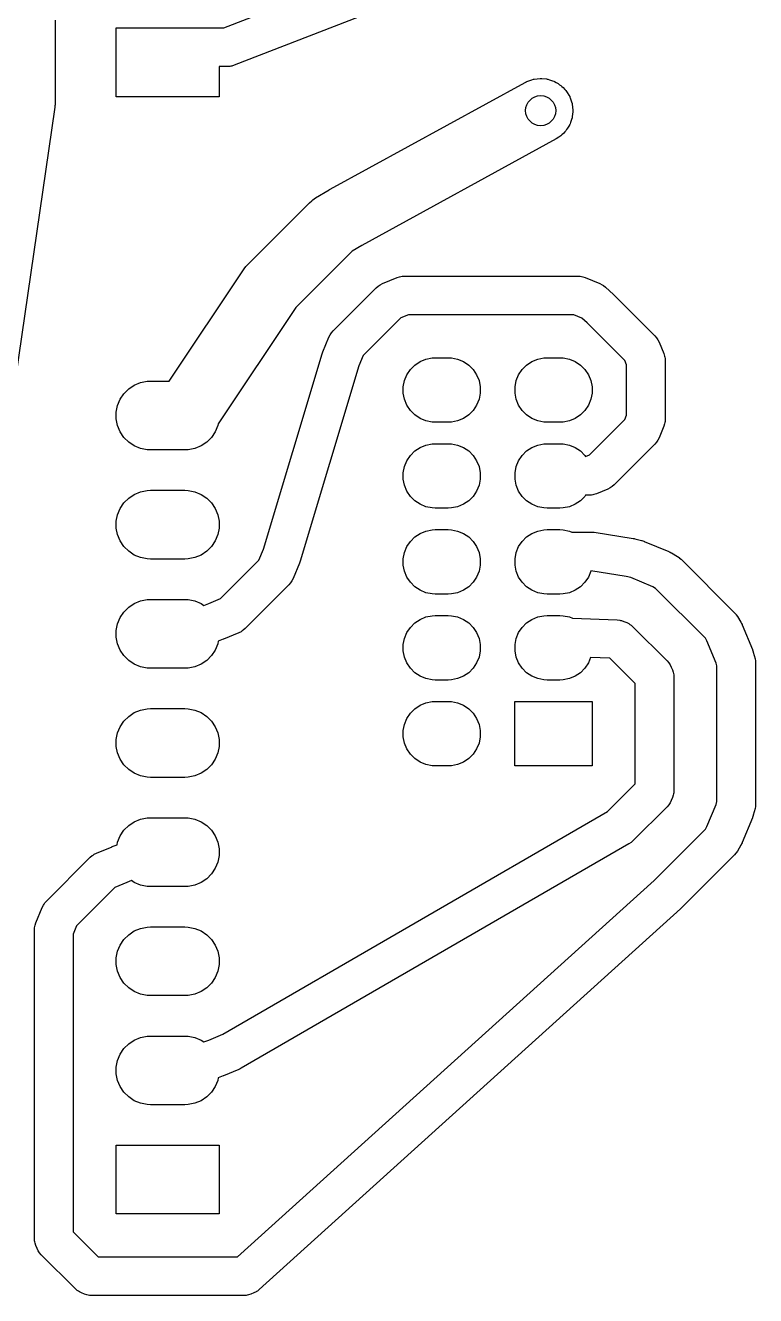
# Model space of a CAD drawing. Extents: x 94.6 to 189.8, y -126.6 to -62.1.
# Drawn here: x 172.81 to 189.8, y -112.53 to -82.97 of the extents above; entities that cross this region are included whole.
import ezdxf

# ---------------------------------------------------------------- set-up
doc = ezdxf.new("R2010")
doc.units = 0
doc.layers.add('BLACK', color=7, linetype='CONTINUOUS')

msp = doc.modelspace()

# ---------------------------------------------------------------- linework, layer by layer
at = {"layer": 'BLACK', "linetype": 'CONTINUOUS'}
for p, q in [((177.427003, -83.0275), (185.875388, -79.743015)), ((186.227058, -80.571919), (177.674458, -83.896919)), ((173.505, -82.8462), (173.505, -84.8088)), ((174.925, -84.6275), (174.925, -83.0275)), ((174.925, -83.0275), (177.325, -83.0275)), ((177.325, -83.0275), (177.427003, -83.0275)), ((177.5114, -83.9275), (177.325, -83.9275)), ((177.325, -83.9275), (177.325, -84.6275)), ((177.570137, -83.92365), (177.5114, -83.9275)), ((177.593881, -83.917287), (177.570137, -83.92365)), ((177.618317, -83.914614), (177.593881, -83.917287)), ((177.674458, -83.896919), (177.618317, -83.914614)), ((184.50563, -84.262683), (184.598068, -84.233565)), ((184.598068, -84.233565), (184.633109, -84.221304)), ((184.633109, -84.221304), (184.639156, -84.220622)), ((184.639156, -84.220622), (184.645863, -84.21851)), ((184.645863, -84.21851), (184.792019, -84.202542)), ((184.792019, -84.202542), (184.796296, -84.202917)), ((184.796296, -84.202917), (184.8, -84.2025)), ((184.8, -84.2025), (184.829794, -84.205857)), ((184.829794, -84.205857), (184.938482, -84.215395)), ((184.938482, -84.215395), (184.953603, -84.219806)), ((184.953603, -84.219806), (184.966891, -84.221304)), ((184.966891, -84.221304), (185.007816, -84.235624)), ((185.007816, -84.235624), (185.079623, -84.256575)), ((179.903733, -86.781659), (184.439434, -84.294859)), ((184.439434, -84.294859), (184.467564, -84.281185)), ((184.467564, -84.281185), (184.474587, -84.276773)), ((184.474587, -84.276773), (184.481924, -84.274205)), ((184.481924, -84.274205), (184.50563, -84.262683)), ((185.079623, -84.256575), (185.104042, -84.269295)), ((185.104042, -84.269295), (185.125413, -84.276773)), ((185.125413, -84.276773), (185.159422, -84.298142)), ((185.159422, -84.298142), (185.210018, -84.324498)), ((185.210018, -84.324498), (185.241136, -84.349487)), ((185.241136, -84.349487), (185.267617, -84.366126)), ((185.267617, -84.366126), (185.291102, -84.389611)), ((185.291102, -84.389611), (185.324656, -84.416556)), ((185.324656, -84.416556), (185.359008, -84.457517)), ((185.359008, -84.457517), (185.386374, -84.484883)), ((185.386374, -84.484883), (185.399565, -84.505876)), ((185.399565, -84.505876), (185.419133, -84.529209)), ((185.419133, -84.529209), (185.452735, -84.590496)), ((173.504957, -84.814996), (173.502873, -84.841241)), ((173.505, -84.8088), (173.504723, -84.813014)), ((173.504723, -84.813014), (173.504957, -84.814996)), ((177.325, -84.6275), (174.925, -84.6275)), ((185.452735, -84.590496), (185.475727, -84.627087)), ((185.475727, -84.627087), (185.480894, -84.641856)), ((185.480894, -84.641856), (185.489817, -84.658129)), ((185.489817, -84.658129), (185.518942, -84.75059)), ((185.518942, -84.75059), (185.531196, -84.785609)), ((185.531196, -84.785609), (185.531876, -84.791651)), ((185.531876, -84.791651), (185.533991, -84.798363)), ((185.533991, -84.798363), (185.549958, -84.944519)), ((173.500299, -84.873674), (171.600299, -97.915474)), ((173.500633, -84.869466), (173.500299, -84.873674)), ((173.50115, -84.867537), (173.500633, -84.869466)), ((173.502873, -84.841241), (173.50115, -84.867537)), ((185.531196, -85.119391), (185.516873, -85.160321)), ((185.532693, -85.106101), (185.531196, -85.119391)), ((185.537105, -85.090981), (185.532693, -85.106101)), ((185.546642, -84.982295), (185.537105, -85.090981)), ((185.55, -84.9525), (185.546642, -84.982295)), ((185.549958, -84.944519), (185.549582, -84.948796)), ((185.549582, -84.948796), (185.55, -84.9525)), ((185.386374, -85.420117), (185.362887, -85.443603)), ((185.403015, -85.393633), (185.386374, -85.420117)), ((185.428002, -85.362517), (185.403015, -85.393633)), ((185.454353, -85.311927), (185.428002, -85.362517)), ((185.475727, -85.277913), (185.454353, -85.311927)), ((185.483205, -85.256539), (185.475727, -85.277913)), ((185.495925, -85.232122), (185.483205, -85.256539)), ((185.516873, -85.160321), (185.495925, -85.232122)), ((185.160567, -85.610141), (180.637546, -88.089989)), ((185.223291, -85.571633), (185.160567, -85.610141)), ((185.246623, -85.552065), (185.223291, -85.571633)), ((185.267617, -85.538874), (185.246623, -85.552065)), ((185.294982, -85.511508), (185.267617, -85.538874)), ((185.335944, -85.477156), (185.294982, -85.511508)), ((185.362887, -85.443603), (185.335944, -85.477156)), ((179.564239, -86.984554), (179.878639, -86.796054)), ((179.878639, -86.796054), (179.891395, -86.789233)), ((179.891395, -86.789233), (179.903733, -86.781659)), ((177.99497, -88.52207), (179.41957, -87.09747)), ((179.41957, -87.09747), (179.474105, -87.048041)), ((179.474105, -87.048041), (179.489408, -87.037815)), ((179.489408, -87.037815), (179.503046, -87.025452)), ((179.503046, -87.025452), (179.564239, -86.984554)), ((180.414855, -88.223504), (179.107923, -89.530436)), ((180.637546, -88.089989), (180.414855, -88.223504)), ((176.157402, -91.2475), (177.901605, -88.635861)), ((177.901605, -88.635861), (177.945436, -88.576733)), ((177.945436, -88.576733), (177.945497, -88.576671)), ((177.945497, -88.576671), (177.945542, -88.576605)), ((177.945542, -88.576605), (177.99497, -88.52207)), ((181.12348, -88.978059), (181.46458, -88.836759)), ((181.46458, -88.836759), (181.464588, -88.836756)), ((181.464588, -88.836756), (181.464592, -88.836754)), ((181.464592, -88.836754), (181.464604, -88.83675)), ((181.464604, -88.83675), (181.520318, -88.817837)), ((181.520318, -88.817837), (181.549566, -88.813985)), ((181.549566, -88.813985), (181.578063, -88.80635)), ((181.578063, -88.80635), (181.636774, -88.802501)), ((181.636774, -88.802501), (181.636787, -88.8025)), ((181.636787, -88.8025), (181.636791, -88.8025)), ((181.636791, -88.8025), (181.6368, -88.8025)), ((181.6368, -88.8025), (183.0632, -88.8025)), ((183.0632, -88.8025), (185.6632, -88.8025)), ((185.6632, -88.8025), (185.663208, -88.8025)), ((185.663208, -88.8025), (185.663213, -88.8025)), ((185.663213, -88.8025), (185.663225, -88.802501)), ((185.663225, -88.802501), (185.721937, -88.80635)), ((185.721937, -88.80635), (185.750433, -88.813985)), ((185.750433, -88.813985), (185.779681, -88.817837)), ((185.779681, -88.817837), (185.835395, -88.83675)), ((185.835395, -88.83675), (185.835408, -88.836754)), ((185.835408, -88.836754), (185.835411, -88.836756)), ((185.835411, -88.836756), (185.83542, -88.836759)), ((185.83542, -88.836759), (186.176519, -88.978059)), ((179.973102, -90.080002), (180.977488, -89.075615)), ((180.977488, -89.075615), (180.977492, -89.075611)), ((180.977492, -89.075611), (180.977496, -89.075607)), ((180.977496, -89.075607), (180.977502, -89.075602)), ((180.977502, -89.075602), (181.021758, -89.036791)), ((181.021758, -89.036791), (181.047289, -89.02205)), ((181.047289, -89.02205), (181.070688, -89.004095)), ((181.070688, -89.004095), (181.12348, -88.978059)), ((186.176519, -88.978059), (186.229311, -89.004095)), ((186.229311, -89.004095), (186.244113, -89.015454)), ((186.244113, -89.015454), (186.260705, -89.023994)), ((186.260705, -89.023994), (186.306781, -89.060625)), ((186.306781, -89.060625), (186.493481, -89.230125)), ((186.493481, -89.230125), (186.501032, -89.237941)), ((186.501032, -89.237941), (186.509198, -89.245102)), ((186.509198, -89.245102), (187.457398, -90.193302)), ((179.107923, -89.530436), (177.298511, -92.239715)), ((181.550608, -89.775287), (180.672787, -90.653108)), ((181.726318, -89.7025), (181.550608, -89.775287)), ((183.0632, -89.7025), (181.726318, -89.7025)), ((185.573682, -89.7025), (183.0632, -89.7025)), ((185.759769, -89.779586), (185.573682, -89.7025)), ((185.880486, -89.889182), (185.759769, -89.779586)), ((179.901595, -90.173189), (179.919547, -90.149793)), ((179.919547, -90.149793), (179.934291, -90.124258)), ((179.934291, -90.124258), (179.973102, -90.080002)), ((186.757684, -90.76638), (185.880486, -89.889182)), ((179.734259, -90.56708), (179.875559, -90.225981)), ((179.875559, -90.225981), (179.901595, -90.173189)), ((187.457398, -90.193302), (187.457425, -90.193333)), ((187.457425, -90.193333), (187.457442, -90.193346)), ((187.457442, -90.193346), (187.457479, -90.193395)), ((187.457479, -90.193395), (187.496209, -90.237557)), ((187.496209, -90.237557), (187.510974, -90.263131)), ((187.510974, -90.263131), (187.528942, -90.286554)), ((187.528942, -90.286554), (187.554914, -90.339237)), ((187.554914, -90.339237), (187.554946, -90.339292)), ((187.554946, -90.339292), (187.554951, -90.339312)), ((187.554951, -90.339312), (187.55497, -90.33935)), ((187.55497, -90.33935), (187.66577, -90.60695)), ((178.350591, -95.159308), (179.719072, -90.609681)), ((179.719072, -90.609681), (179.726984, -90.588507)), ((179.726984, -90.588507), (179.734259, -90.56708)), ((180.672787, -90.653108), (180.574405, -90.890604)), ((181.996452, -90.791059), (182.132286, -90.734795)), ((182.132286, -90.734795), (182.276487, -90.706111)), ((182.276487, -90.706111), (182.35, -90.7025)), ((182.35, -90.7025), (182.65, -90.7025)), ((182.65, -90.7025), (182.723513, -90.706111)), ((182.723513, -90.706111), (182.867714, -90.734795)), ((182.867714, -90.734795), (183.003548, -90.791059)), ((184.596452, -90.791059), (184.732286, -90.734795)), ((184.732286, -90.734795), (184.876487, -90.706111)), ((184.876487, -90.706111), (184.95, -90.7025)), ((184.95, -90.7025), (185.25, -90.7025)), ((185.25, -90.7025), (185.323513, -90.706111)), ((185.323513, -90.706111), (185.467714, -90.734795)), ((185.467714, -90.734795), (185.603548, -90.791059)), ((187.66577, -90.60695), (187.684683, -90.662692)), ((187.684683, -90.662692), (187.688524, -90.691904)), ((187.688524, -90.691904), (187.69615, -90.720363)), ((187.69615, -90.720363), (187.7, -90.7791)), ((180.574405, -90.890604), (179.205928, -95.440219)), ((181.688559, -91.098952), (181.770242, -90.976705)), ((181.770242, -90.976705), (181.874205, -90.872742)), ((181.874205, -90.872742), (181.996452, -90.791059)), ((183.003548, -90.791059), (183.125795, -90.872742)), ((183.125795, -90.872742), (183.229758, -90.976705)), ((183.229758, -90.976705), (183.311441, -91.098952)), ((184.288559, -91.098952), (184.370242, -90.976705)), ((184.370242, -90.976705), (184.474205, -90.872742)), ((184.474205, -90.872742), (184.596452, -90.791059)), ((185.603548, -90.791059), (185.725795, -90.872742)), ((185.725795, -90.872742), (185.829758, -90.976705)), ((185.829758, -90.976705), (185.911441, -91.098952)), ((186.8, -90.868578), (186.757684, -90.76638)), ((186.8, -92.036421), (186.8, -90.868578)), ((187.7, -90.7791), (187.7, -92.1259)), ((175.347883, -91.341963), (175.492772, -91.281948)), ((175.492772, -91.281948), (175.646586, -91.251352)), ((175.646586, -91.251352), (175.725, -91.2475)), ((175.725, -91.2475), (176.157402, -91.2475)), ((181.603611, -91.378987), (181.632295, -91.234786)), ((181.632295, -91.234786), (181.688559, -91.098952)), ((183.311441, -91.098952), (183.367705, -91.234786)), ((183.367705, -91.234786), (183.396389, -91.378987)), ((184.203611, -91.378987), (184.232295, -91.234786)), ((184.232295, -91.234786), (184.288559, -91.098952)), ((185.911441, -91.098952), (185.967705, -91.234786)), ((185.967705, -91.234786), (185.996389, -91.378987)), ((175.019463, -91.670383), (175.106592, -91.539985)), ((175.106592, -91.539985), (175.217485, -91.429092)), ((175.217485, -91.429092), (175.347883, -91.341963)), ((181.603611, -91.526013), (181.603611, -91.378987)), ((181.632295, -91.670214), (181.603611, -91.526013)), ((183.396389, -91.526013), (183.367705, -91.670214)), ((183.396389, -91.378987), (183.396389, -91.526013)), ((184.203611, -91.526013), (184.203611, -91.378987)), ((184.232295, -91.670214), (184.203611, -91.526013)), ((185.996389, -91.526013), (185.967705, -91.670214)), ((185.996389, -91.378987), (185.996389, -91.526013)), ((174.928852, -91.969086), (174.959448, -91.815272)), ((174.959448, -91.815272), (175.019463, -91.670383)), ((181.688559, -91.806048), (181.632295, -91.670214)), ((181.770242, -91.928295), (181.688559, -91.806048)), ((183.311441, -91.806048), (183.229758, -91.928295)), ((183.367705, -91.670214), (183.311441, -91.806048)), ((184.288559, -91.806048), (184.232295, -91.670214)), ((184.370242, -91.928295), (184.288559, -91.806048)), ((185.911441, -91.806048), (185.829758, -91.928295)), ((185.967705, -91.670214), (185.911441, -91.806048)), ((174.928852, -92.125914), (174.928852, -91.969086)), ((174.959448, -92.279728), (174.928852, -92.125914)), ((181.874205, -92.032258), (181.770242, -91.928295)), ((181.996452, -92.113941), (181.874205, -92.032258)), ((182.132286, -92.170205), (181.996452, -92.113941)), ((182.276487, -92.198889), (182.132286, -92.170205)), ((182.35, -92.2025), (182.276487, -92.198889)), ((182.65, -92.2025), (182.35, -92.2025)), ((182.723513, -92.198889), (182.65, -92.2025)), ((182.867714, -92.170205), (182.723513, -92.198889)), ((183.003548, -92.113941), (182.867714, -92.170205)), ((183.125795, -92.032258), (183.003548, -92.113941)), ((183.229758, -91.928295), (183.125795, -92.032258)), ((184.474205, -92.032258), (184.370242, -91.928295)), ((184.596452, -92.113941), (184.474205, -92.032258)), ((184.732286, -92.170205), (184.596452, -92.113941)), ((184.876487, -92.198889), (184.732286, -92.170205)), ((184.95, -92.2025), (184.876487, -92.198889)), ((185.25, -92.2025), (184.95, -92.2025)), ((185.323513, -92.198889), (185.25, -92.2025)), ((185.467714, -92.170205), (185.323513, -92.198889)), ((185.603548, -92.113941), (185.467714, -92.170205)), ((185.725795, -92.032258), (185.603548, -92.113941)), ((185.829758, -91.928295), (185.725795, -92.032258)), ((185.936119, -92.960184), (186.757684, -92.138619)), ((186.757684, -92.138619), (186.8, -92.036421)), ((187.688524, -92.213095), (187.684683, -92.242308)), ((187.69615, -92.184637), (187.688524, -92.213095)), ((187.7, -92.1259), (187.69615, -92.184637)), ((175.019463, -92.424617), (174.959448, -92.279728)), ((175.106592, -92.555015), (175.019463, -92.424617)), ((177.230537, -92.424617), (177.143408, -92.555015)), ((177.290552, -92.279728), (177.230537, -92.424617)), ((177.298511, -92.239715), (177.290552, -92.279728)), ((187.66577, -92.29805), (187.55497, -92.56565)), ((187.684683, -92.242308), (187.66577, -92.29805)), ((175.217485, -92.665908), (175.106592, -92.555015)), ((175.347883, -92.753037), (175.217485, -92.665908)), ((175.492772, -92.813052), (175.347883, -92.753037)), ((175.646586, -92.843648), (175.492772, -92.813052)), ((176.757228, -92.813052), (176.603414, -92.843648)), ((176.902117, -92.753037), (176.757228, -92.813052)), ((177.032515, -92.665908), (176.902117, -92.753037)), ((177.143408, -92.555015), (177.032515, -92.665908)), ((181.874205, -92.872742), (181.996452, -92.791059)), ((181.996452, -92.791059), (182.132286, -92.734795)), ((182.132286, -92.734795), (182.276487, -92.706111)), ((182.276487, -92.706111), (182.35, -92.7025)), ((182.35, -92.7025), (182.65, -92.7025)), ((182.65, -92.7025), (182.723513, -92.706111)), ((182.723513, -92.706111), (182.867714, -92.734795)), ((182.867714, -92.734795), (183.003548, -92.791059)), ((183.003548, -92.791059), (183.125795, -92.872742)), ((184.474205, -92.872742), (184.596452, -92.791059)), ((184.596452, -92.791059), (184.732286, -92.734795)), ((184.732286, -92.734795), (184.876487, -92.706111)), ((184.876487, -92.706111), (184.95, -92.7025)), ((184.95, -92.7025), (185.25, -92.7025)), ((185.25, -92.7025), (185.323513, -92.706111)), ((185.323513, -92.706111), (185.467714, -92.734795)), ((185.467714, -92.734795), (185.603548, -92.791059)), ((185.603548, -92.791059), (185.725795, -92.872742)), ((187.457398, -92.711698), (186.509198, -93.659898)), ((187.457425, -92.711666), (187.457398, -92.711698)), ((187.457442, -92.711654), (187.457425, -92.711666)), ((187.457479, -92.711604), (187.457442, -92.711654)), ((187.496209, -92.667443), (187.457479, -92.711604)), ((187.510974, -92.641868), (187.496209, -92.667443)), ((187.528942, -92.618446), (187.510974, -92.641868)), ((187.554914, -92.565762), (187.528942, -92.618446)), ((187.554946, -92.565708), (187.554914, -92.565762)), ((187.554951, -92.565687), (187.554946, -92.565708)), ((187.55497, -92.56565), (187.554951, -92.565687)), ((175.725, -92.8475), (175.646586, -92.843648)), ((176.525, -92.8475), (175.725, -92.8475)), ((176.603414, -92.843648), (176.525, -92.8475)), ((181.632295, -93.234786), (181.688559, -93.098952)), ((181.688559, -93.098952), (181.770242, -92.976705)), ((181.770242, -92.976705), (181.874205, -92.872742)), ((183.125795, -92.872742), (183.229758, -92.976705)), ((183.229758, -92.976705), (183.311441, -93.098952)), ((183.311441, -93.098952), (183.367705, -93.234786)), ((184.232295, -93.234786), (184.288559, -93.098952)), ((184.288559, -93.098952), (184.370242, -92.976705)), ((184.370242, -92.976705), (184.474205, -92.872742)), ((185.725795, -92.872742), (185.829758, -92.976705)), ((185.829758, -92.976705), (185.84416, -92.99826)), ((185.84416, -92.99826), (185.936119, -92.960184)), ((181.603611, -93.378987), (181.632295, -93.234786)), ((181.603611, -93.526013), (181.603611, -93.378987)), ((183.367705, -93.234786), (183.396389, -93.378987)), ((183.396389, -93.378987), (183.396389, -93.526013)), ((184.203611, -93.378987), (184.232295, -93.234786)), ((184.203611, -93.526013), (184.203611, -93.378987)), ((181.632295, -93.670214), (181.603611, -93.526013)), ((181.688559, -93.806048), (181.632295, -93.670214)), ((183.367705, -93.670214), (183.311441, -93.806048)), ((183.396389, -93.526013), (183.367705, -93.670214)), ((184.232295, -93.670214), (184.203611, -93.526013)), ((184.288559, -93.806048), (184.232295, -93.670214)), ((186.464942, -93.698709), (186.439375, -93.713469)), ((186.509104, -93.659979), (186.464942, -93.698709)), ((186.509154, -93.659942), (186.509104, -93.659979)), ((186.509166, -93.659925), (186.509154, -93.659942)), ((186.509198, -93.659898), (186.509166, -93.659925)), ((175.106592, -94.079985), (175.217485, -93.969092)), ((175.217485, -93.969092), (175.347883, -93.881963)), ((175.347883, -93.881963), (175.492772, -93.821948)), ((175.492772, -93.821948), (175.646586, -93.791352)), ((175.646586, -93.791352), (175.725, -93.7875)), ((175.725, -93.7875), (176.525, -93.7875)), ((176.525, -93.7875), (176.603414, -93.791352)), ((176.603414, -93.791352), (176.757228, -93.821948)), ((176.757228, -93.821948), (176.902117, -93.881963)), ((176.902117, -93.881963), (177.032515, -93.969092)), ((177.032515, -93.969092), (177.143408, -94.079985)), ((181.770242, -93.928295), (181.688559, -93.806048)), ((181.874205, -94.032258), (181.770242, -93.928295)), ((183.229758, -93.928295), (183.125795, -94.032258)), ((183.311441, -93.806048), (183.229758, -93.928295)), ((184.370242, -93.928295), (184.288559, -93.806048)), ((184.474205, -94.032258), (184.370242, -93.928295)), ((185.829758, -93.928295), (185.725795, -94.032258)), ((185.846994, -93.9025), (185.829758, -93.928295)), ((185.923337, -93.9025), (185.846994, -93.9025)), ((185.9234, -93.9025), (185.923337, -93.9025)), ((185.982137, -93.89865), (185.9234, -93.9025)), ((186.010595, -93.891024), (185.982137, -93.89865)), ((186.039808, -93.887183), (186.010595, -93.891024)), ((186.09555, -93.86827), (186.039808, -93.887183)), ((186.363149, -93.75747), (186.09555, -93.86827)), ((186.363186, -93.757451), (186.363149, -93.75747)), ((186.363207, -93.757446), (186.363186, -93.757451)), ((186.363261, -93.757414), (186.363207, -93.757446)), ((186.415946, -93.731443), (186.363261, -93.757414)), ((186.439375, -93.713469), (186.415946, -93.731443)), ((174.959448, -94.355272), (175.019463, -94.210383)), ((175.019463, -94.210383), (175.106592, -94.079985)), ((177.143408, -94.079985), (177.230537, -94.210383)), ((177.230537, -94.210383), (177.290552, -94.355272)), ((181.996452, -94.113941), (181.874205, -94.032258)), ((182.132286, -94.170205), (181.996452, -94.113941)), ((182.276487, -94.198889), (182.132286, -94.170205)), ((182.35, -94.2025), (182.276487, -94.198889)), ((182.65, -94.2025), (182.35, -94.2025)), ((182.723513, -94.198889), (182.65, -94.2025)), ((182.867714, -94.170205), (182.723513, -94.198889)), ((183.003548, -94.113941), (182.867714, -94.170205)), ((183.125795, -94.032258), (183.003548, -94.113941)), ((184.596452, -94.113941), (184.474205, -94.032258)), ((184.732286, -94.170205), (184.596452, -94.113941)), ((184.876487, -94.198889), (184.732286, -94.170205)), ((184.95, -94.2025), (184.876487, -94.198889)), ((185.25, -94.2025), (184.95, -94.2025)), ((185.323513, -94.198889), (185.25, -94.2025)), ((185.467714, -94.170205), (185.323513, -94.198889)), ((185.603548, -94.113941), (185.467714, -94.170205)), ((185.725795, -94.032258), (185.603548, -94.113941)), ((174.928852, -94.509086), (174.959448, -94.355272)), ((174.928852, -94.665914), (174.928852, -94.509086)), ((177.290552, -94.355272), (177.321148, -94.509086)), ((177.321148, -94.509086), (177.321148, -94.665914)), ((174.959448, -94.819728), (174.928852, -94.665914)), ((175.019463, -94.964617), (174.959448, -94.819728)), ((177.290552, -94.819728), (177.230537, -94.964617)), ((177.321148, -94.665914), (177.290552, -94.819728)), ((181.770242, -94.976705), (181.874205, -94.872742)), ((181.874205, -94.872742), (181.996452, -94.791059)), ((181.996452, -94.791059), (182.132286, -94.734795)), ((182.132286, -94.734795), (182.276487, -94.706111)), ((182.276487, -94.706111), (182.35, -94.7025)), ((182.35, -94.7025), (182.65, -94.7025)), ((182.65, -94.7025), (182.723513, -94.706111)), ((182.723513, -94.706111), (182.867714, -94.734795)), ((182.867714, -94.734795), (183.003548, -94.791059)), ((183.003548, -94.791059), (183.125795, -94.872742)), ((183.125795, -94.872742), (183.229758, -94.976705)), ((184.370242, -94.976705), (184.474205, -94.872742)), ((184.474205, -94.872742), (184.596452, -94.791059)), ((184.596452, -94.791059), (184.732286, -94.734795)), ((184.732286, -94.734795), (184.876487, -94.706111)), ((184.876487, -94.706111), (184.95, -94.7025)), ((184.95, -94.7025), (185.25, -94.7025)), ((185.25, -94.7025), (185.323513, -94.706111)), ((185.323513, -94.706111), (185.467714, -94.734795)), ((185.467714, -94.734795), (185.526875, -94.7593)), ((185.526875, -94.7593), (185.9718, -94.7593)), ((185.9718, -94.7593), (185.979605, -94.759811)), ((185.979605, -94.759811), (185.983085, -94.759442)), ((185.983085, -94.759442), (186.006782, -94.761592)), ((186.006782, -94.761592), (186.030537, -94.76315)), ((186.030537, -94.76315), (186.033918, -94.764056)), ((186.033918, -94.764056), (186.041707, -94.764763)), ((186.041707, -94.764763), (186.952307, -94.907963)), ((175.106592, -95.095015), (175.019463, -94.964617)), ((175.217485, -95.205908), (175.106592, -95.095015)), ((177.143408, -95.095015), (177.032515, -95.205908)), ((177.230537, -94.964617), (177.143408, -95.095015)), ((178.244604, -95.415199), (178.350591, -95.159308)), ((181.632295, -95.234786), (181.688559, -95.098952)), ((181.688559, -95.098952), (181.770242, -94.976705)), ((183.229758, -94.976705), (183.311441, -95.098952)), ((183.311441, -95.098952), (183.367705, -95.234786)), ((184.232295, -95.234786), (184.288559, -95.098952)), ((184.288559, -95.098952), (184.370242, -94.976705)), ((186.952307, -94.907963), (186.972076, -94.912413)), ((186.972076, -94.912413), (186.992005, -94.916052)), ((186.992005, -94.916052), (187.146905, -94.954952)), ((187.146905, -94.954952), (187.151619, -94.95647)), ((187.151619, -94.95647), (187.153915, -94.956773)), ((187.153915, -94.956773), (187.178367, -94.965082)), ((187.178367, -94.965082), (187.202936, -94.972993)), ((187.202936, -94.972993), (187.204957, -94.974118)), ((187.204957, -94.974118), (187.209648, -94.975712)), ((187.209648, -94.975712), (187.784647, -95.214112)), ((175.347883, -95.293037), (175.217485, -95.205908)), ((175.492772, -95.353052), (175.347883, -95.293037)), ((175.646586, -95.383648), (175.492772, -95.353052)), ((175.725, -95.3875), (175.646586, -95.383648)), ((176.525, -95.3875), (175.725, -95.3875)), ((176.603414, -95.383648), (176.525, -95.3875)), ((176.757228, -95.353052), (176.603414, -95.383648)), ((176.902117, -95.293037), (176.757228, -95.353052)), ((177.032515, -95.205908), (176.902117, -95.293037)), ((177.352699, -96.307104), (178.244604, -95.415199)), ((179.198013, -95.461396), (179.19075, -95.482798)), ((179.205928, -95.440219), (179.198013, -95.461396)), ((181.603611, -95.378987), (181.632295, -95.234786)), ((181.603611, -95.526013), (181.603611, -95.378987)), ((183.367705, -95.234786), (183.396389, -95.378987)), ((183.396389, -95.378987), (183.396389, -95.526013)), ((184.203611, -95.378987), (184.232295, -95.234786)), ((184.203611, -95.526013), (184.203611, -95.378987)), ((187.784647, -95.214112), (187.788985, -95.216253)), ((187.788985, -95.216253), (187.791165, -95.216875)), ((187.791165, -95.216875), (187.814224, -95.22871)), ((187.814224, -95.22871), (187.837431, -95.240165)), ((187.837431, -95.240165), (187.839226, -95.241543)), ((187.839226, -95.241543), (187.843533, -95.243754)), ((187.843533, -95.243754), (187.980432, -95.325754)), ((187.980432, -95.325754), (188.018727, -95.352242)), ((188.018727, -95.352242), (188.023142, -95.354791)), ((188.023142, -95.354791), (188.025866, -95.357179)), ((188.025866, -95.357179), (188.028843, -95.359239)), ((188.028843, -95.359239), (188.032386, -95.362897)), ((188.032386, -95.362897), (188.067398, -95.393602)), ((188.067398, -95.393602), (189.308898, -96.635102)), ((179.19075, -95.482798), (179.04185, -95.842298)), ((181.632295, -95.670214), (181.603611, -95.526013)), ((181.688559, -95.806048), (181.632295, -95.670214)), ((183.367705, -95.670214), (183.311441, -95.806048)), ((183.396389, -95.526013), (183.367705, -95.670214)), ((184.232295, -95.670214), (184.203611, -95.526013)), ((184.288559, -95.806048), (184.232295, -95.670214)), ((185.967705, -95.670214), (185.911441, -95.806048)), ((185.968867, -95.664369), (185.967705, -95.670214)), ((186.792461, -95.793886), (185.968867, -95.664369)), ((178.944298, -95.988298), (177.925798, -97.006798)), ((178.944302, -95.988293), (178.944298, -95.988298)), ((178.944305, -95.988291), (178.944302, -95.988293)), ((178.944311, -95.988283), (178.944305, -95.988291)), ((178.983109, -95.944042), (178.944311, -95.988283)), ((178.99786, -95.918492), (178.983109, -95.944042)), ((179.015816, -95.895091), (178.99786, -95.918492)), ((179.041837, -95.842324), (179.015816, -95.895091)), ((179.041847, -95.842307), (179.041837, -95.842324)), ((179.041848, -95.8423), (179.041847, -95.842307)), ((179.04185, -95.842298), (179.041848, -95.8423)), ((181.770242, -95.928295), (181.688559, -95.806048)), ((181.874205, -96.032258), (181.770242, -95.928295)), ((181.996452, -96.113941), (181.874205, -96.032258)), ((183.125795, -96.032258), (183.003548, -96.113941)), ((183.229758, -95.928295), (183.125795, -96.032258)), ((183.311441, -95.806048), (183.229758, -95.928295)), ((184.370242, -95.928295), (184.288559, -95.806048)), ((184.474205, -96.032258), (184.370242, -95.928295)), ((184.596452, -96.113941), (184.474205, -96.032258)), ((185.725795, -96.032258), (185.603548, -96.113941)), ((185.829758, -95.928295), (185.725795, -96.032258)), ((185.911441, -95.806048), (185.829758, -95.928295)), ((186.895557, -95.819777), (186.792461, -95.793886)), ((187.409421, -96.032829), (186.895557, -95.819777)), ((187.470296, -96.069292), (187.409421, -96.032829)), ((175.492772, -96.361948), (175.646586, -96.331352)), ((175.646586, -96.331352), (175.725, -96.3275)), ((175.725, -96.3275), (176.525, -96.3275)), ((176.525, -96.3275), (176.603414, -96.331352)), ((176.603414, -96.331352), (176.757228, -96.361948)), ((177.078221, -96.420789), (177.352699, -96.307104)), ((182.132286, -96.170205), (181.996452, -96.113941)), ((182.276487, -96.198889), (182.132286, -96.170205)), ((182.35, -96.2025), (182.276487, -96.198889)), ((182.65, -96.2025), (182.35, -96.2025)), ((182.723513, -96.198889), (182.65, -96.2025)), ((182.867714, -96.170205), (182.723513, -96.198889)), ((183.003548, -96.113941), (182.867714, -96.170205)), ((184.732286, -96.170205), (184.596452, -96.113941)), ((184.876487, -96.198889), (184.732286, -96.170205)), ((184.95, -96.2025), (184.876487, -96.198889)), ((185.25, -96.2025), (184.95, -96.2025)), ((185.323513, -96.198889), (185.25, -96.2025)), ((185.467714, -96.170205), (185.323513, -96.198889)), ((185.603548, -96.113941), (185.467714, -96.170205)), ((188.633208, -97.232204), (187.470296, -96.069292)), ((175.019463, -96.750383), (175.106592, -96.619985)), ((175.106592, -96.619985), (175.217485, -96.509092)), ((175.217485, -96.509092), (175.347883, -96.421963)), ((175.347883, -96.421963), (175.492772, -96.361948)), ((176.757228, -96.361948), (176.902117, -96.421963)), ((176.902117, -96.421963), (176.967073, -96.465365)), ((176.967073, -96.465365), (177.078221, -96.420789)), ((189.308898, -96.635102), (189.339596, -96.670107)), ((174.928852, -97.049086), (174.959448, -96.895272)), ((174.959448, -96.895272), (175.019463, -96.750383)), ((181.770242, -96.976705), (181.874205, -96.872742)), ((181.874205, -96.872742), (181.996452, -96.791059)), ((181.996452, -96.791059), (182.132286, -96.734795)), ((182.132286, -96.734795), (182.276487, -96.706111)), ((182.276487, -96.706111), (182.35, -96.7025)), ((182.35, -96.7025), (182.65, -96.7025)), ((182.65, -96.7025), (182.723513, -96.706111)), ((182.723513, -96.706111), (182.867714, -96.734795)), ((182.867714, -96.734795), (183.003548, -96.791059)), ((183.003548, -96.791059), (183.125795, -96.872742)), ((183.125795, -96.872742), (183.229758, -96.976705)), ((184.370242, -96.976705), (184.474205, -96.872742)), ((184.474205, -96.872742), (184.596452, -96.791059)), ((184.596452, -96.791059), (184.732286, -96.734795)), ((184.732286, -96.734795), (184.876487, -96.706111)), ((184.876487, -96.706111), (184.95, -96.7025)), ((184.95, -96.7025), (185.25, -96.7025)), ((185.25, -96.7025), (185.323513, -96.706111)), ((185.323513, -96.706111), (185.467714, -96.734795)), ((185.467714, -96.734795), (185.542689, -96.76585)), ((185.542689, -96.76585), (186.580012, -96.802785)), ((186.580012, -96.802785), (186.638575, -96.808723)), ((186.638575, -96.808723), (186.659167, -96.815034)), ((186.659167, -96.815034), (186.680527, -96.817849)), ((186.680527, -96.817849), (186.736264, -96.836778)), ((186.736264, -96.836778), (186.801664, -96.863877)), ((186.801664, -96.863877), (186.854453, -96.889919)), ((186.854453, -96.889919), (186.877828, -96.90786)), ((186.877828, -96.90786), (186.903342, -96.922591)), ((186.903342, -96.922591), (186.947598, -96.961402)), ((189.339596, -96.670107), (189.343261, -96.673656)), ((189.343261, -96.673656), (189.345323, -96.676637)), ((189.345323, -96.676637), (189.347709, -96.679358)), ((189.347709, -96.679358), (189.350254, -96.683766)), ((189.350254, -96.683766), (189.376746, -96.722067)), ((189.376746, -96.722067), (189.458746, -96.858967)), ((189.458746, -96.858967), (189.460955, -96.86327)), ((189.460955, -96.86327), (189.462335, -96.865068)), ((189.462335, -96.865068), (189.473794, -96.888285)), ((189.473794, -96.888285), (189.485625, -96.911334)), ((189.485625, -96.911334), (189.486246, -96.913513)), ((189.486246, -96.913513), (189.488388, -96.917852)), ((189.488388, -96.917852), (189.726788, -97.492852)), ((174.928852, -97.205914), (174.928852, -97.049086)), ((174.959448, -97.359728), (174.928852, -97.205914)), ((177.779798, -97.10435), (177.420298, -97.25325)), ((177.779805, -97.104346), (177.779798, -97.10435)), ((177.779807, -97.104346), (177.779805, -97.104346)), ((177.779812, -97.104342), (177.779807, -97.104346)), ((177.832591, -97.078316), (177.779812, -97.104342)), ((177.855995, -97.060358), (177.832591, -97.078316)), ((177.881542, -97.045609), (177.855995, -97.060358)), ((177.925774, -97.006819), (177.881542, -97.045609)), ((177.925791, -97.006806), (177.925774, -97.006819)), ((177.925795, -97.0068), (177.925791, -97.006806)), ((177.925798, -97.006798), (177.925795, -97.0068)), ((181.603611, -97.378987), (181.632295, -97.234786)), ((181.632295, -97.234786), (181.688559, -97.098952)), ((181.688559, -97.098952), (181.770242, -96.976705)), ((183.229758, -96.976705), (183.311441, -97.098952)), ((183.311441, -97.098952), (183.367705, -97.234786)), ((183.367705, -97.234786), (183.396389, -97.378987)), ((184.203611, -97.378987), (184.232295, -97.234786)), ((184.232295, -97.234786), (184.288559, -97.098952)), ((184.288559, -97.098952), (184.370242, -96.976705)), ((186.947598, -96.961402), (187.74105, -97.754854)), ((188.669669, -97.293075), (188.633208, -97.232204)), ((175.019463, -97.504617), (174.959448, -97.359728)), ((175.106592, -97.635015), (175.019463, -97.504617)), ((177.230537, -97.504617), (177.143408, -97.635015)), ((177.290552, -97.359728), (177.230537, -97.504617)), ((177.302313, -97.300598), (177.290552, -97.359728)), ((177.415604, -97.255163), (177.302313, -97.300598)), ((177.417891, -97.254066), (177.415604, -97.255163)), ((177.420298, -97.25325), (177.417891, -97.254066)), ((181.603611, -97.526013), (181.603611, -97.378987)), ((181.632295, -97.670214), (181.603611, -97.526013)), ((183.396389, -97.526013), (183.367705, -97.670214)), ((183.396389, -97.378987), (183.396389, -97.526013)), ((184.203611, -97.526013), (184.203611, -97.378987)), ((184.232295, -97.670214), (184.203611, -97.526013)), ((188.882722, -97.80694), (188.669669, -97.293075)), ((189.726788, -97.492852), (189.728382, -97.497544)), ((189.728382, -97.497544), (189.729507, -97.499565)), ((189.729507, -97.499565), (189.737414, -97.524121)), ((189.737414, -97.524121), (189.745727, -97.548585)), ((175.217485, -97.745908), (175.106592, -97.635015)), ((175.347883, -97.833037), (175.217485, -97.745908)), ((175.492772, -97.893052), (175.347883, -97.833037)), ((176.902117, -97.833037), (176.757228, -97.893052)), ((177.032515, -97.745908), (176.902117, -97.833037)), ((177.143408, -97.635015), (177.032515, -97.745908)), ((181.688559, -97.806048), (181.632295, -97.670214)), ((181.770242, -97.928295), (181.688559, -97.806048)), ((183.311441, -97.806048), (183.229758, -97.928295)), ((183.367705, -97.670214), (183.311441, -97.806048)), ((184.288559, -97.806048), (184.232295, -97.670214)), ((184.370242, -97.928295), (184.288559, -97.806048)), ((185.911441, -97.806048), (185.829758, -97.928295)), ((185.963076, -97.681388), (185.911441, -97.806048)), ((186.410731, -97.697327), (185.963076, -97.681388)), ((187, -98.286596), (186.410731, -97.697327)), ((187.74105, -97.754854), (187.741055, -97.754858)), ((187.741055, -97.754858), (187.741058, -97.754862)), ((187.741058, -97.754862), (187.741098, -97.754902)), ((187.741098, -97.754902), (187.779909, -97.799157)), ((187.779909, -97.799157), (187.794641, -97.824673)), ((187.794641, -97.824673), (187.812581, -97.848047)), ((188.9, -97.87574), (188.882722, -97.80694)), ((189.745727, -97.548585), (189.74603, -97.55088)), ((189.74603, -97.55088), (189.747548, -97.555595)), ((189.747548, -97.555595), (189.786448, -97.710495)), ((189.786448, -97.710495), (189.794847, -97.756502)), ((189.794847, -97.756502), (189.79615, -97.761363)), ((189.79615, -97.761363), (189.796382, -97.764908)), ((189.796382, -97.764908), (189.79702, -97.768401)), ((189.79702, -97.768401), (189.79694, -97.773428)), ((189.79694, -97.773428), (189.8, -97.8201)), ((189.8, -97.8201), (189.8, -99.3201)), ((175.646586, -97.923648), (175.492772, -97.893052)), ((175.725, -97.9275), (175.646586, -97.923648)), ((176.525, -97.9275), (175.725, -97.9275)), ((176.603414, -97.923648), (176.525, -97.9275)), ((176.757228, -97.893052), (176.603414, -97.923648)), ((181.874205, -98.032258), (181.770242, -97.928295)), ((181.996452, -98.113941), (181.874205, -98.032258)), ((182.132286, -98.170205), (181.996452, -98.113941)), ((183.003548, -98.113941), (182.867714, -98.170205)), ((183.125795, -98.032258), (183.003548, -98.113941)), ((183.229758, -97.928295), (183.125795, -98.032258)), ((184.474205, -98.032258), (184.370242, -97.928295)), ((184.596452, -98.113941), (184.474205, -98.032258)), ((184.732286, -98.170205), (184.596452, -98.113941)), ((185.603548, -98.113941), (185.467714, -98.170205)), ((185.725795, -98.032258), (185.603548, -98.113941)), ((185.829758, -97.928295), (185.725795, -98.032258)), ((187.812581, -97.848047), (187.838622, -97.900836)), ((187.838622, -97.900836), (187.838643, -97.900887)), ((187.838643, -97.900887), (187.838646, -97.900892)), ((187.838646, -97.900892), (187.838647, -97.900897)), ((187.838647, -97.900897), (187.865722, -97.966235)), ((187.865722, -97.966235), (187.865734, -97.966272)), ((187.865734, -97.966272), (187.865746, -97.966292)), ((187.865746, -97.966292), (187.865763, -97.966356)), ((187.865763, -97.966356), (187.88465, -98.021972)), ((187.88465, -98.021972), (187.888507, -98.05124)), ((187.888507, -98.05124), (187.89615, -98.079763)), ((187.89615, -98.079763), (187.899992, -98.138378)), ((188.9, -99.3201), (188.9, -97.87574)), ((182.276487, -98.198889), (182.132286, -98.170205)), ((182.35, -98.2025), (182.276487, -98.198889)), ((182.65, -98.2025), (182.35, -98.2025)), ((182.723513, -98.198889), (182.65, -98.2025)), ((182.867714, -98.170205), (182.723513, -98.198889)), ((184.876487, -98.198889), (184.732286, -98.170205)), ((184.95, -98.2025), (184.876487, -98.198889)), ((185.25, -98.2025), (184.95, -98.2025)), ((185.323513, -98.198889), (185.25, -98.2025)), ((185.467714, -98.170205), (185.323513, -98.198889)), ((187, -99.6385), (187, -98.286596)), ((187.899992, -98.138378), (187.9, -98.138439)), ((187.9, -98.138439), (187.899997, -98.138459)), ((187.899997, -98.138459), (187.9, -98.1385)), ((187.9, -98.1385), (187.9, -99.6385)), ((182.132286, -98.734795), (182.276487, -98.706111)), ((182.276487, -98.706111), (182.35, -98.7025)), ((182.35, -98.7025), (182.65, -98.7025)), ((182.65, -98.7025), (182.723513, -98.706111)), ((182.723513, -98.706111), (182.867714, -98.734795)), ((184.2, -100.2025), (184.2, -98.7025)), ((184.2, -98.7025), (186, -98.7025)), ((186, -98.7025), (186, -100.2025)), ((175.217485, -99.049092), (175.347883, -98.961963)), ((175.347883, -98.961963), (175.492772, -98.901948)), ((175.492772, -98.901948), (175.646586, -98.871352)), ((175.646586, -98.871352), (175.725, -98.8675)), ((175.725, -98.8675), (176.525, -98.8675)), ((176.525, -98.8675), (176.603414, -98.871352)), ((176.603414, -98.871352), (176.757228, -98.901948)), ((176.757228, -98.901948), (176.902117, -98.961963)), ((176.902117, -98.961963), (177.032515, -99.049092)), ((181.688559, -99.098952), (181.770242, -98.976705)), ((181.770242, -98.976705), (181.874205, -98.872742)), ((181.874205, -98.872742), (181.996452, -98.791059)), ((181.996452, -98.791059), (182.132286, -98.734795)), ((182.867714, -98.734795), (183.003548, -98.791059)), ((183.003548, -98.791059), (183.125795, -98.872742)), ((183.125795, -98.872742), (183.229758, -98.976705)), ((183.229758, -98.976705), (183.311441, -99.098952)), ((174.959448, -99.435272), (175.019463, -99.290383)), ((175.019463, -99.290383), (175.106592, -99.159985)), ((175.106592, -99.159985), (175.217485, -99.049092)), ((177.032515, -99.049092), (177.143408, -99.159985)), ((177.143408, -99.159985), (177.230537, -99.290383)), ((177.230537, -99.290383), (177.290552, -99.435272)), ((181.603611, -99.378987), (181.632295, -99.234786)), ((181.632295, -99.234786), (181.688559, -99.098952)), ((183.311441, -99.098952), (183.367705, -99.234786)), ((183.367705, -99.234786), (183.396389, -99.378987)), ((174.928852, -99.589086), (174.959448, -99.435272)), ((174.928852, -99.745914), (174.928852, -99.589086)), ((177.290552, -99.435272), (177.321148, -99.589086)), ((177.321148, -99.589086), (177.321148, -99.745914)), ((181.603611, -99.526013), (181.603611, -99.378987)), ((181.632295, -99.670214), (181.603611, -99.526013)), ((183.396389, -99.526013), (183.367705, -99.670214)), ((183.396389, -99.378987), (183.396389, -99.526013)), ((188.9, -101.029259), (188.9, -99.3201)), ((189.8, -99.3201), (189.8, -101.0849)), ((174.959448, -99.899728), (174.928852, -99.745914)), ((175.019463, -100.044617), (174.959448, -99.899728)), ((177.290552, -99.899728), (177.230537, -100.044617)), ((177.321148, -99.745914), (177.290552, -99.899728)), ((181.688559, -99.806048), (181.632295, -99.670214)), ((181.770242, -99.928295), (181.688559, -99.806048)), ((183.311441, -99.806048), (183.229758, -99.928295)), ((183.367705, -99.670214), (183.311441, -99.806048)), ((187, -100.618404), (187, -99.6385)), ((187.9, -99.6385), (187.9, -100.7665)), ((175.106592, -100.175015), (175.019463, -100.044617)), ((175.217485, -100.285908), (175.106592, -100.175015)), ((177.143408, -100.175015), (177.032515, -100.285908)), ((177.230537, -100.044617), (177.143408, -100.175015)), ((181.874205, -100.032258), (181.770242, -99.928295)), ((181.996452, -100.113941), (181.874205, -100.032258)), ((182.132286, -100.170205), (181.996452, -100.113941)), ((182.276487, -100.198889), (182.132286, -100.170205)), ((182.35, -100.2025), (182.276487, -100.198889)), ((182.65, -100.2025), (182.35, -100.2025)), ((182.723513, -100.198889), (182.65, -100.2025)), ((182.867714, -100.170205), (182.723513, -100.198889)), ((183.003548, -100.113941), (182.867714, -100.170205)), ((183.125795, -100.032258), (183.003548, -100.113941)), ((183.229758, -99.928295), (183.125795, -100.032258)), ((186, -100.2025), (184.2, -100.2025)), ((175.347883, -100.373037), (175.217485, -100.285908)), ((175.492772, -100.433052), (175.347883, -100.373037)), ((175.646586, -100.463648), (175.492772, -100.433052)), ((175.725, -100.4675), (175.646586, -100.463648)), ((176.525, -100.4675), (175.725, -100.4675)), ((176.603414, -100.463648), (176.525, -100.4675)), ((176.757228, -100.433052), (176.603414, -100.463648)), ((176.902117, -100.373037), (176.757228, -100.433052)), ((177.032515, -100.285908), (176.902117, -100.373037)), ((186.352899, -101.265504), (187, -100.618404)), ((187.899992, -100.766621), (187.89615, -100.825237)), ((187.9, -100.766561), (187.899992, -100.766621)), ((187.9, -100.7665), (187.899997, -100.76654)), ((187.899997, -100.76654), (187.9, -100.766561)), ((187.794641, -101.080326), (187.779909, -101.105843)), ((187.812581, -101.056953), (187.794641, -101.080326)), ((187.838622, -101.004164), (187.812581, -101.056953)), ((187.838643, -101.004112), (187.838622, -101.004164)), ((187.838646, -101.004108), (187.838643, -101.004112)), ((187.838647, -101.004102), (187.838646, -101.004108)), ((187.865722, -100.938765), (187.838647, -101.004102)), ((187.865734, -100.938727), (187.865722, -100.938765)), ((187.865746, -100.938708), (187.865734, -100.938727)), ((187.865763, -100.938643), (187.865746, -100.938708)), ((187.88465, -100.883028), (187.865763, -100.938643)), ((187.888507, -100.853759), (187.88465, -100.883028)), ((187.89615, -100.825237), (187.888507, -100.853759)), ((188.882722, -101.098059), (188.9, -101.029259)), ((189.8, -101.0849), (189.79694, -101.131571)), ((177.407897, -106.444242), (186.352899, -101.265504)), ((187.74105, -101.150145), (186.947598, -101.943598)), ((187.741055, -101.150142), (187.74105, -101.150145)), ((187.741058, -101.150137), (187.741055, -101.150142)), ((187.741098, -101.150098), (187.741058, -101.150137)), ((187.779909, -101.105843), (187.741098, -101.150098)), ((188.669669, -101.611924), (188.882722, -101.098059)), ((189.737414, -101.380878), (189.729507, -101.405435)), ((189.745727, -101.356415), (189.737414, -101.380878)), ((189.74603, -101.354119), (189.745727, -101.356415)), ((189.747548, -101.349405), (189.74603, -101.354119)), ((189.786448, -101.194505), (189.747548, -101.349405)), ((189.794847, -101.148497), (189.786448, -101.194505)), ((189.79615, -101.143637), (189.794847, -101.148497)), ((189.796382, -101.140091), (189.79615, -101.143637)), ((189.79702, -101.136599), (189.796382, -101.140091)), ((189.79694, -101.131571), (189.79702, -101.136599)), ((175.106592, -101.699985), (175.217485, -101.589092)), ((175.217485, -101.589092), (175.347883, -101.501963)), ((175.347883, -101.501963), (175.492772, -101.441948)), ((175.492772, -101.441948), (175.646586, -101.411352)), ((175.646586, -101.411352), (175.725, -101.4075)), ((175.725, -101.4075), (176.525, -101.4075)), ((176.525, -101.4075), (176.603414, -101.411352)), ((176.603414, -101.411352), (176.757228, -101.441948)), ((176.757228, -101.441948), (176.902117, -101.501963)), ((176.902117, -101.501963), (177.032515, -101.589092)), ((177.032515, -101.589092), (177.143408, -101.699985)), ((187.43899, -102.867013), (188.633208, -101.672795)), ((188.633208, -101.672795), (188.669669, -101.611924)), ((189.726788, -101.412148), (189.488388, -101.987148)), ((189.728382, -101.407455), (189.726788, -101.412148)), ((189.729507, -101.405435), (189.728382, -101.407455)), ((174.947686, -102.034401), (174.959448, -101.975272)), ((174.959448, -101.975272), (175.019463, -101.830383)), ((175.019463, -101.830383), (175.106592, -101.699985)), ((177.143408, -101.699985), (177.230537, -101.830383)), ((177.230537, -101.830383), (177.290552, -101.975272)), ((177.290552, -101.975272), (177.321148, -102.129086)), ((186.947598, -101.943598), (186.904147, -101.981702)), ((174.394007, -102.274639), (174.417409, -102.256684)), ((174.417409, -102.256684), (174.470175, -102.230662)), ((174.470175, -102.230662), (174.470193, -102.230653)), ((174.470193, -102.230653), (174.470199, -102.230651)), ((174.470199, -102.230651), (174.470202, -102.23065)), ((174.470202, -102.23065), (174.829702, -102.08175)), ((174.829702, -102.08175), (174.832108, -102.080933)), ((174.832108, -102.080933), (174.834396, -102.079837)), ((174.834396, -102.079837), (174.947686, -102.034401)), ((177.321148, -102.129086), (177.321148, -102.285914)), ((186.854868, -102.014841), (177.833068, -107.238041)), ((186.902889, -101.98267), (186.854868, -102.014841)), ((186.903342, -101.982409), (186.902889, -101.98267)), ((186.903544, -101.982231), (186.903342, -101.982409)), ((186.903772, -101.982079), (186.903544, -101.982231)), ((186.904147, -101.981702), (186.903772, -101.982079)), ((189.308898, -102.269898), (188.067398, -103.511398)), ((189.339596, -102.234892), (189.308898, -102.269898)), ((189.343261, -102.231344), (189.339596, -102.234892)), ((189.345323, -102.228362), (189.343261, -102.231344)), ((189.347709, -102.225642), (189.345323, -102.228362)), ((189.350254, -102.221233), (189.347709, -102.225642)), ((189.376746, -102.182933), (189.350254, -102.221233)), ((189.458746, -102.046033), (189.376746, -102.182933)), ((189.460955, -102.041729), (189.458746, -102.046033)), ((189.462335, -102.039932), (189.460955, -102.041729)), ((189.473812, -102.01668), (189.462335, -102.039932)), ((189.485625, -101.993666), (189.473812, -102.01668)), ((189.486246, -101.991486), (189.485625, -101.993666)), ((189.488388, -101.987148), (189.486246, -101.991486)), ((173.305702, -103.346702), (174.324202, -102.328202)), ((174.324202, -102.328202), (174.324206, -102.328197)), ((174.324206, -102.328197), (174.324209, -102.328195)), ((174.324209, -102.328195), (174.324216, -102.328188)), ((174.324216, -102.328188), (174.368458, -102.289391)), ((174.368458, -102.289391), (174.394007, -102.274639)), ((177.290552, -102.439728), (177.230537, -102.584617)), ((177.321148, -102.285914), (177.290552, -102.439728)), ((177.032515, -102.825908), (176.902117, -102.913037)), ((177.143408, -102.715015), (177.032515, -102.825908)), ((177.230537, -102.584617), (177.143408, -102.715015)), ((174.8973, -103.027895), (174.005395, -103.9198)), ((175.171778, -102.91421), (174.8973, -103.027895)), ((175.282926, -102.869634), (175.171778, -102.91421)), ((175.347883, -102.913037), (175.282926, -102.869634)), ((175.492772, -102.973052), (175.347883, -102.913037)), ((175.646586, -103.003648), (175.492772, -102.973052)), ((175.725, -103.0075), (175.646586, -103.003648)), ((176.525, -103.0075), (175.725, -103.0075)), ((176.603414, -103.003648), (176.525, -103.0075)), ((176.757228, -102.973052), (176.603414, -103.003648)), ((176.902117, -102.913037), (176.757228, -102.973052)), ((177.751141, -111.6275), (187.43899, -102.867013)), ((173.20815, -103.492702), (173.234184, -103.439909)), ((173.234184, -103.439909), (173.252141, -103.416504)), ((173.252141, -103.416504), (173.266891, -103.390958)), ((173.266891, -103.390958), (173.30568, -103.346725)), ((173.30568, -103.346725), (173.305694, -103.346709)), ((173.305694, -103.346709), (173.305699, -103.346704)), ((173.305699, -103.346704), (173.305702, -103.346702)), ((173.05925, -103.852202), (173.20815, -103.492702)), ((188.051022, -103.526972), (178.256222, -112.384172)), ((188.058898, -103.518851), (188.051022, -103.526972)), ((188.067398, -103.511398), (188.058898, -103.518851)), ((173.025, -104.0244), (173.02885, -103.965663)), ((173.025, -110.0635), (173.025, -104.0244)), ((173.02885, -103.965663), (173.036482, -103.937176)), ((173.036482, -103.937176), (173.040331, -103.907942)), ((173.040331, -103.907942), (173.05925, -103.852202)), ((174.005395, -103.9198), (173.925, -104.113905)), ((175.217485, -104.129092), (175.347883, -104.041963)), ((175.347883, -104.041963), (175.492772, -103.981948)), ((175.492772, -103.981948), (175.646586, -103.951352)), ((175.646586, -103.951352), (175.725, -103.9475)), ((175.725, -103.9475), (176.525, -103.9475)), ((176.525, -103.9475), (176.603414, -103.951352)), ((176.603414, -103.951352), (176.757228, -103.981948)), ((176.757228, -103.981948), (176.902117, -104.041963)), ((176.902117, -104.041963), (177.032515, -104.129092)), ((173.925, -104.113905), (173.925, -110.0635)), ((175.019463, -104.370383), (175.106592, -104.239985)), ((175.106592, -104.239985), (175.217485, -104.129092)), ((177.032515, -104.129092), (177.143408, -104.239985)), ((177.143408, -104.239985), (177.230537, -104.370383)), ((174.928852, -104.669086), (174.959448, -104.515272)), ((174.959448, -104.515272), (175.019463, -104.370383)), ((177.230537, -104.370383), (177.290552, -104.515272)), ((177.290552, -104.515272), (177.321148, -104.669086)), ((174.928852, -104.825914), (174.928852, -104.669086)), ((174.959448, -104.979728), (174.928852, -104.825914)), ((177.321148, -104.825914), (177.290552, -104.979728)), ((177.321148, -104.669086), (177.321148, -104.825914)), ((175.019463, -105.124617), (174.959448, -104.979728)), ((175.106592, -105.255015), (175.019463, -105.124617)), ((177.230537, -105.124617), (177.143408, -105.255015)), ((177.290552, -104.979728), (177.230537, -105.124617)), ((175.217485, -105.365908), (175.106592, -105.255015)), ((175.347883, -105.453037), (175.217485, -105.365908)), ((175.492772, -105.513052), (175.347883, -105.453037)), ((175.646586, -105.543648), (175.492772, -105.513052)), ((176.757228, -105.513052), (176.603414, -105.543648)), ((176.902117, -105.453037), (176.757228, -105.513052)), ((177.032515, -105.365908), (176.902117, -105.453037)), ((177.143408, -105.255015), (177.032515, -105.365908)), ((175.725, -105.5475), (175.646586, -105.543648)), ((176.525, -105.5475), (175.725, -105.5475)), ((176.603414, -105.543648), (176.525, -105.5475)), ((175.106592, -106.779985), (175.217485, -106.669092)), ((175.217485, -106.669092), (175.347883, -106.581963)), ((175.347883, -106.581963), (175.492772, -106.521948)), ((175.492772, -106.521948), (175.646586, -106.491352)), ((175.646586, -106.491352), (175.725, -106.4875)), ((175.725, -106.4875), (176.525, -106.4875)), ((176.525, -106.4875), (176.603414, -106.491352)), ((176.603414, -106.491352), (176.757228, -106.521948)), ((176.757228, -106.521948), (176.902117, -106.581963)), ((176.902117, -106.581963), (176.967073, -106.625365)), ((176.967073, -106.625365), (177.078221, -106.580789)), ((177.078221, -106.580789), (177.407897, -106.444242)), ((174.959448, -107.055272), (175.019463, -106.910383)), ((175.019463, -106.910383), (175.106592, -106.779985)), ((174.928852, -107.209086), (174.959448, -107.055272)), ((174.928852, -107.365914), (174.928852, -107.209086)), ((177.779798, -107.26435), (177.420298, -107.41325)), ((177.780128, -107.264187), (177.779798, -107.26435)), ((177.780307, -107.264139), (177.780128, -107.264187)), ((177.806763, -107.251052), (177.780307, -107.264139)), ((177.832591, -107.238316), (177.806763, -107.251052)), ((177.832734, -107.238206), (177.832591, -107.238316)), ((177.833068, -107.238041), (177.832734, -107.238206)), ((174.959448, -107.519728), (174.928852, -107.365914)), ((175.019463, -107.664617), (174.959448, -107.519728)), ((177.290552, -107.519728), (177.230537, -107.664617)), ((177.302313, -107.460598), (177.290552, -107.519728)), ((177.415604, -107.415163), (177.302313, -107.460598)), ((177.417891, -107.414066), (177.415604, -107.415163)), ((177.420298, -107.41325), (177.417891, -107.414066)), ((175.106592, -107.795015), (175.019463, -107.664617)), ((175.217485, -107.905908), (175.106592, -107.795015)), ((177.143408, -107.795015), (177.032515, -107.905908)), ((177.230537, -107.664617), (177.143408, -107.795015)), ((175.347883, -107.993037), (175.217485, -107.905908)), ((175.492772, -108.053052), (175.347883, -107.993037)), ((175.646586, -108.083648), (175.492772, -108.053052)), ((175.725, -108.0875), (175.646586, -108.083648)), ((176.525, -108.0875), (175.725, -108.0875)), ((176.603414, -108.083648), (176.525, -108.0875)), ((176.757228, -108.053052), (176.603414, -108.083648)), ((176.902117, -107.993037), (176.757228, -108.053052)), ((177.032515, -107.905908), (176.902117, -107.993037)), ((174.925, -110.6275), (174.925, -109.0275)), ((174.925, -109.0275), (177.325, -109.0275)), ((177.325, -109.0275), (177.325, -110.6275)), ((173.025, -111.1915), (173.025, -110.0635)), ((173.925, -110.0635), (173.925, -111.043404)), ((177.325, -110.6275), (174.925, -110.6275)), ((173.925, -111.043404), (174.509096, -111.6275)), ((173.025002, -111.19154), (173.025, -111.1915)), ((173.025, -111.191561), (173.025002, -111.19154)), ((173.025007, -111.191621), (173.025, -111.191561)), ((173.02885, -111.250237), (173.025007, -111.191621)), ((173.036491, -111.278754), (173.02885, -111.250237)), ((173.040349, -111.308027), (173.036491, -111.278754)), ((173.059235, -111.363638), (173.040349, -111.308027)), ((173.059254, -111.363708), (173.059235, -111.363638)), ((173.059266, -111.363728), (173.059254, -111.363708)), ((173.059278, -111.363764), (173.059266, -111.363728)), ((173.086377, -111.429164), (173.059278, -111.363764)), ((173.112419, -111.481953), (173.086377, -111.429164)), ((173.13036, -111.505328), (173.112419, -111.481953)), ((173.145091, -111.530842), (173.13036, -111.505328)), ((173.183902, -111.575098), (173.145091, -111.530842)), ((173.977354, -112.36855), (173.183902, -111.575098)), ((174.509096, -111.6275), (176.761, -111.6275)), ((176.761, -111.6275), (177.751141, -111.6275)), ((173.977358, -112.368555), (173.977354, -112.36855)), ((173.977362, -112.368558), (173.977358, -112.368555)), ((173.977402, -112.368598), (173.977362, -112.368558)), ((174.021657, -112.407409), (173.977402, -112.368598)), ((174.047173, -112.422141), (174.021657, -112.407409)), ((174.070547, -112.440081), (174.047173, -112.422141)), ((174.123336, -112.466122), (174.070547, -112.440081)), ((174.123387, -112.466143), (174.123336, -112.466122)), ((174.123392, -112.466146), (174.123387, -112.466143)), ((174.123397, -112.466147), (174.123392, -112.466146)), ((174.188735, -112.493222), (174.123397, -112.466147)), ((174.188772, -112.493234), (174.188735, -112.493222)), ((174.188792, -112.493246), (174.188772, -112.493234)), ((174.188856, -112.493263), (174.188792, -112.493246)), ((174.244472, -112.51215), (174.188856, -112.493263)), ((174.27374, -112.516007), (174.244472, -112.51215)), ((174.302263, -112.52365), (174.27374, -112.516007)), ((174.360878, -112.527492), (174.302263, -112.52365)), ((174.360939, -112.5275), (174.360878, -112.527492)), ((174.360959, -112.527497), (174.360939, -112.5275)), ((174.361, -112.5275), (174.360959, -112.527497)), ((176.761, -112.5275), (174.361, -112.5275)), ((177.889, -112.5275), (176.761, -112.5275)), ((177.88904, -112.527497), (177.889, -112.5275)), ((177.889061, -112.5275), (177.88904, -112.527497)), ((177.889121, -112.527492), (177.889061, -112.5275)), ((177.947737, -112.52365), (177.889121, -112.527492)), ((177.976254, -112.516008), (177.947737, -112.52365)), ((178.005527, -112.512151), (177.976254, -112.516008)), ((178.061138, -112.493264), (178.005527, -112.512151)), ((178.061208, -112.493246), (178.061138, -112.493264)), ((178.061228, -112.493233), (178.061208, -112.493246)), ((178.061264, -112.493222), (178.061228, -112.493233)), ((178.126664, -112.466123), (178.061264, -112.493222)), ((178.179453, -112.440081), (178.126664, -112.466123)), ((178.193884, -112.429004), (178.179453, -112.440081)), ((178.210073, -112.420712), (178.193884, -112.429004)), ((178.256222, -112.384172), (178.210073, -112.420712))]:
    msp.add_line(p, q, dxfattribs=at)
at = {"layer": 'BLACK'}
msp.add_circle((184.8, -84.9525), 0.35, dxfattribs=at)

doc.saveas('drawing.dxf')
